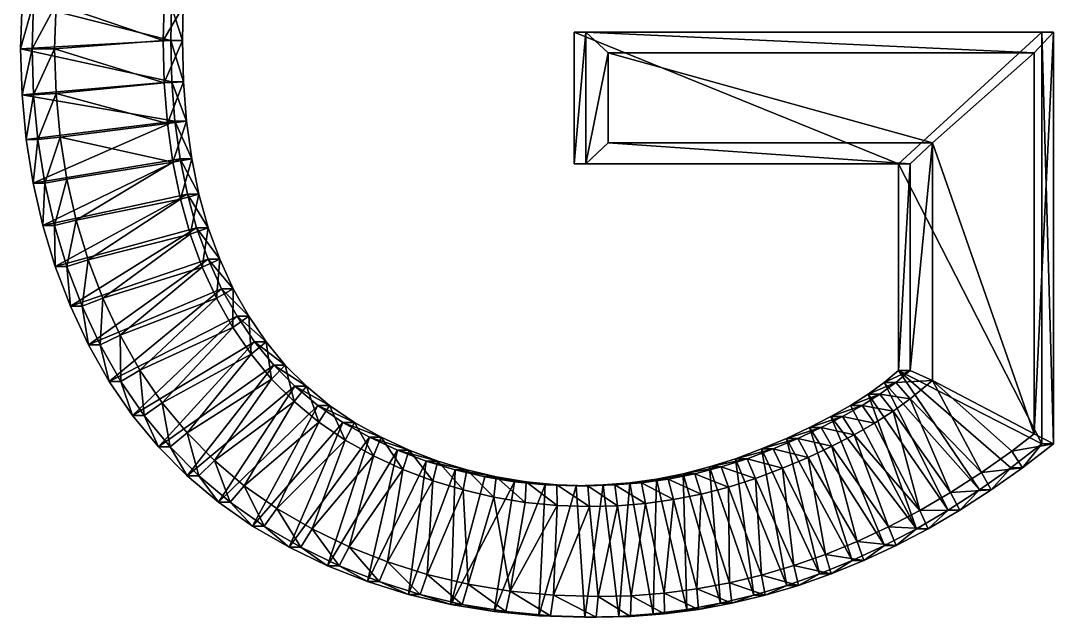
# Model space of a CAD drawing. Header units: metres. Extents: x -136 to 55, y -57 to 41.
# Drawn here: x -49.57 to -36.55, y 26.08 to 33.61 of the extents above; entities that cross this region are included whole.
import ezdxf

# ---------------------------------------------------------------- set-up
doc = ezdxf.new("R2010")
doc.units = ezdxf.units.M
doc.layers.get('0').update_dxf_attribs({"true_color": 0x57e057})

msp = doc.modelspace()

# ---------------------------------------------------------------- meshes
at = {"color": 74, "true_color": 0x58b11a}
mesh = msp.add_polyface(dxfattribs=at)
corners = [(-47.662, 32.838, 0.436), (-47.675, 33.361, 0.437), (-47.515, 32.838, 1.958), (-47.528, 33.361, 1.959), (-47.664, 33.79, 0.436), (-47.517, 33.79, 1.958), (-47.631, 34.21, 0.433), (-47.485, 34.21, 1.955), (-49.548, 33.834, 0.618), (-49.402, 33.834, 2.139), (-49.35, 34.402, 2.134), (-49.566, 33.256, 0.619), (-49.419, 33.256, 2.141), (-49.548, 32.675, 0.618), (-49.402, 32.675, 2.139), (-47.515, 32.838, 1.958), (-47.528, 33.361, 1.959), (-47.517, 33.79, 1.958), (-47.485, 34.21, 1.955), (-49.402, 33.834, 2.139), (-49.35, 34.402, 2.134), (-49.419, 33.256, 2.141), (-49.402, 32.675, 2.139), (-47.755, 32.824, 2.2), (-47.768, 33.361, 2.201), (-47.757, 33.803, 2.2), (-49.12, 33.818, 2.332), (-49.07, 34.369, 2.327), (-49.137, 33.256, 2.333), (-49.12, 32.691, 2.331)]
mesh.append_faces([[corners[k] for k in face] for face in [(4, 8, 6), (1, 8, 4), (0, 11, 1)]], dxfattribs={"vtx0": -1, "vtx1": -1, "color": 74})
mesh.append_faces([[corners[k] for k in face] for face in [(28, 23, 24), (26, 24, 25), (1, 11, 8), (0, 13, 11)]], dxfattribs={"vtx0": -1, "vtx2": -1, "color": 74})
mesh.append_faces([[corners[k] for k in face] for face in [(0, 1, 2), (1, 4, 3), (4, 6, 5), (8, 11, 9), (11, 13, 12), (2, 3, 15), (3, 5, 16), (5, 7, 17), (9, 12, 19), (12, 14, 21), (15, 16, 23), (16, 17, 24), (17, 18, 25), (19, 21, 26), (21, 22, 28)]], dxfattribs={"vtx1": -1, "color": 74})
mesh.append_faces([[corners[k] for k in face] for face in [(28, 29, 23), (26, 28, 24), (27, 26, 25)]], dxfattribs={"vtx1": -1, "vtx2": -1, "color": 74})
mesh.append_faces([[corners[k] for k in face] for face in [(1, 3, 2), (4, 5, 3), (6, 7, 5), (8, 9, 10), (11, 12, 9), (13, 14, 12), (3, 16, 15), (5, 17, 16), (7, 18, 17), (9, 19, 20), (12, 21, 19), (14, 22, 21), (16, 24, 23), (17, 25, 24), (19, 26, 27), (21, 28, 26), (22, 29, 28)]], dxfattribs={"vtx2": -1, "color": 74})
mesh = msp.add_polyface(dxfattribs=at)
corners = [(-40.557, 28.085, -0.248), (-40.886, 27.981, -0.216), (-40.411, 28.085, 1.273), (-40.74, 27.981, 1.305), (-41.218, 27.895, -0.184), (-41.071, 27.895, 1.337), (-41.551, 27.829, -0.152), (-41.405, 27.829, 1.369), (-43.341, 27.794, 0.02), (-43.718, 27.856, 0.056), (-43.194, 27.794, 1.542), (-43.572, 27.856, 1.578), (-44.09, 27.944, 0.092), (-43.944, 27.944, 1.614), (-44.456, 28.056, 0.127), (-44.309, 28.056, 1.649), (-42.589, 33.465, -0.052), (-42.442, 33.465, 1.469), (-36.552, 33.465, 0.902), (-42.589, 31.805, -0.052), (-42.442, 31.805, 1.469), (-38.503, 31.805, -0.446), (-40.411, 28.085, 1.273), (-40.74, 27.981, 1.305), (-41.071, 27.895, 1.337), (-41.405, 27.829, 1.369), (-43.194, 27.794, 1.542), (-43.572, 27.856, 1.578), (-43.944, 27.944, 1.614), (-44.309, 28.056, 1.649), (-42.442, 33.465, 1.469), (-36.552, 33.465, 0.902), (-42.442, 31.805, 1.469), (-38.356, 31.805, 1.076), (-40.305, 27.837, 1.483), (-40.647, 27.728, 1.516), (-43.991, 27.691, 1.838), (-44.373, 27.808, 1.874), (-42.16, 33.203, 1.661), (-42.16, 32.067, 1.661), (-38.356, 31.805, 1.076), (-38.074, 32.067, 1.268)]
mesh.append_faces([[corners[k] for k in face] for face in [(16, 21, 19)]], dxfattribs={"vtx0": -1, "color": 74})
mesh.append_faces([[corners[k] for k in face] for face in [(0, 1, 2), (1, 4, 3), (4, 6, 5), (8, 9, 10), (9, 12, 11), (12, 14, 13), (16, 19, 17), (19, 21, 20), (2, 3, 22), (3, 5, 23), (5, 7, 24), (10, 11, 26), (11, 13, 27), (13, 15, 28), (17, 20, 30), (20, 33, 32), (22, 23, 34), (23, 24, 35), (28, 29, 36), (30, 32, 38), (32, 40, 39)]], dxfattribs={"vtx1": -1, "color": 74})
mesh.append_faces([[corners[k] for k in face] for face in [(1, 3, 2), (4, 5, 3), (6, 7, 5), (9, 11, 10), (12, 13, 11), (14, 15, 13), (16, 17, 18), (19, 20, 17), (3, 23, 22), (5, 24, 23), (7, 25, 24), (11, 27, 26), (13, 28, 27), (15, 29, 28), (17, 30, 31), (20, 32, 30), (23, 35, 34), (29, 37, 36), (32, 39, 38), (38, 39, 41)]], dxfattribs={"vtx2": -1, "color": 74})
mesh = msp.add_polyface(dxfattribs=at)
corners = [(-38.503, 31.805, -0.446), (-38.503, 29.196, -0.446), (-38.356, 31.805, 1.076), (-38.356, 29.196, 1.076), (-38.682, 29.048, -0.428), (-38.535, 29.048, 1.093), (-38.884, 28.901, -0.409), (-38.737, 28.901, 1.112), (-39.108, 28.757, -0.387), (-38.962, 28.757, 1.134), (-36.699, 28.271, -0.619), (-36.699, 33.465, -0.619), (-36.552, 28.271, 0.902), (-36.552, 33.465, 0.902), (-42.589, 33.465, -0.052), (-42.442, 31.805, 1.469), (-38.356, 31.805, 1.076), (-38.356, 29.196, 1.076), (-38.535, 29.048, 1.093), (-38.737, 28.901, 1.112), (-38.962, 28.757, 1.134), (-36.552, 28.271, 0.902), (-36.552, 33.465, 0.902), (-42.442, 33.465, 1.469), (-42.442, 31.805, 1.469), (-38.074, 32.067, 1.268), (-38.074, 29.073, 1.268), (-38.355, 28.84, 1.295), (-38.57, 28.684, 1.316), (-36.792, 28.4, 1.144), (-36.792, 33.203, 1.144), (-42.442, 33.465, 1.469), (-42.16, 33.203, 1.661), (-42.16, 32.067, 1.661)]
mesh.append_faces([[corners[k] for k in face] for face in [(11, 0, 14), (10, 0, 11)]], dxfattribs={"vtx0": -1, "vtx1": -1, "color": 74})
mesh.append_faces([[corners[k] for k in face] for face in [(29, 25, 26), (10, 1, 0)]], dxfattribs={"vtx0": -1, "vtx2": -1, "color": 74})
mesh.append_faces([[corners[k] for k in face] for face in [(0, 1, 2), (1, 4, 3), (4, 6, 5), (6, 8, 7), (10, 11, 12), (11, 14, 13), (2, 3, 16), (3, 5, 17), (5, 7, 18), (7, 9, 19), (12, 13, 21), (13, 23, 22), (16, 17, 25), (17, 18, 26), (18, 19, 27), (19, 20, 28), (21, 22, 29), (22, 31, 30)]], dxfattribs={"vtx1": -1, "color": 74})
mesh.append_faces([[corners[k] for k in face] for face in [(30, 32, 25), (29, 30, 25)]], dxfattribs={"vtx1": -1, "vtx2": -1, "color": 74})
mesh.append_faces([[corners[k] for k in face] for face in [(1, 3, 2), (4, 5, 3), (6, 7, 5), (8, 9, 7), (11, 13, 12), (0, 2, 15), (3, 17, 16), (5, 18, 17), (7, 19, 18), (9, 20, 19), (13, 22, 21), (2, 16, 24), (17, 26, 25), (18, 27, 26), (19, 28, 27), (22, 30, 29), (31, 32, 30), (16, 25, 33)]], dxfattribs={"vtx2": -1, "color": 74})
mesh = msp.add_polyface(dxfattribs=at)
corners = [(-49.548, 32.675, 0.618), (-49.496, 32.109, 0.613), (-49.402, 32.675, 2.139), (-49.349, 32.109, 2.134), (-49.409, 31.56, 0.604), (-49.262, 31.56, 2.126), (-49.287, 31.027, 0.593), (-49.14, 31.027, 2.114), (-49.13, 30.509, 0.578), (-48.983, 30.509, 2.099), (-48.938, 30.008, 0.559), (-49.402, 32.675, 2.139), (-49.349, 32.109, 2.134), (-49.262, 31.56, 2.126), (-49.14, 31.027, 2.114), (-48.983, 30.509, 2.099), (-48.792, 30.008, 2.08), (-49.12, 32.691, 2.331), (-49.069, 32.142, 2.327), (-48.985, 31.61, 2.318), (-48.867, 31.094, 2.307), (-48.716, 30.594, 2.293), (-48.792, 30.008, 2.08), (-48.531, 30.11, 2.275), (-47.429, 30.918, 2.169), (-47.552, 31.359, 2.18), (-47.647, 31.824, 2.19), (-47.714, 32.312, 2.196), (-47.755, 32.824, 2.2), (-47.348, 30.998, 0.406), (-47.465, 31.421, 0.417), (-47.622, 32.341, 0.432), (-47.662, 32.838, 0.436), (-47.557, 31.868, 0.426)]
mesh.append_faces([[corners[k] for k in face] for face in [(8, 29, 10), (6, 30, 8), (31, 0, 32), (33, 4, 31)]], dxfattribs={"vtx0": -1, "vtx1": -1, "color": 74})
mesh.append_faces([[corners[k] for k in face] for face in [(18, 26, 27), (17, 27, 28), (31, 1, 0), (31, 4, 1), (33, 6, 4)]], dxfattribs={"vtx0": -1, "vtx2": -1, "color": 74})
mesh.append_faces([[corners[k] for k in face] for face in [(0, 1, 2), (1, 4, 3), (4, 6, 5), (6, 8, 7), (8, 10, 9), (2, 3, 11), (3, 5, 12), (5, 7, 13), (7, 9, 14), (9, 16, 15), (11, 12, 17), (12, 13, 18), (13, 14, 19), (14, 15, 20), (15, 22, 21)]], dxfattribs={"vtx1": -1, "color": 74})
mesh.append_faces([[corners[k] for k in face] for face in [(21, 23, 24), (20, 21, 25), (19, 20, 26), (18, 19, 26), (17, 18, 27)]], dxfattribs={"vtx1": -1, "vtx2": -1, "color": 74})
mesh.append_faces([[corners[k] for k in face] for face in [(1, 3, 2), (4, 5, 3), (6, 7, 5), (8, 9, 7), (3, 12, 11), (5, 13, 12), (7, 14, 13), (9, 15, 14), (12, 18, 17), (13, 19, 18), (14, 20, 19), (15, 21, 20)]], dxfattribs={"vtx2": -1, "color": 74})
mesh = msp.add_polyface(dxfattribs=at)
corners = [(-47.034, 30.228, 0.376), (-47.204, 30.6, 0.392), (-46.887, 30.228, 1.897), (-47.057, 30.6, 1.913), (-47.348, 30.998, 0.406), (-47.201, 30.998, 1.927), (-47.465, 31.421, 0.417), (-47.319, 31.421, 1.939), (-47.557, 31.868, 0.426), (-47.41, 31.868, 1.947), (-47.622, 32.341, 0.432), (-47.476, 32.341, 1.954), (-47.662, 32.838, 0.436), (-47.515, 32.838, 1.958), (-46.887, 30.228, 1.897), (-47.057, 30.6, 1.913), (-47.201, 30.998, 1.927), (-47.319, 31.421, 1.939), (-47.41, 31.868, 1.947), (-47.476, 32.341, 1.954), (-47.515, 32.838, 1.958), (-47.099, 30.108, 2.137), (-47.278, 30.501, 2.154), (-47.429, 30.918, 2.169), (-47.552, 31.359, 2.18), (-47.647, 31.824, 2.19), (-47.714, 32.312, 2.196), (-47.755, 32.824, 2.2), (-48.531, 30.11, 2.275), (-48.716, 30.594, 2.293), (-48.867, 31.094, 2.307), (-48.938, 30.008, 0.559), (-49.13, 30.509, 0.578), (-49.287, 31.027, 0.593)]
mesh.append_faces([[corners[k] for k in face] for face in [(28, 22, 23), (29, 23, 24), (30, 24, 25), (31, 4, 1), (32, 6, 4)]], dxfattribs={"vtx0": -1, "vtx2": -1, "color": 74})
mesh.append_faces([[corners[k] for k in face] for face in [(0, 1, 2), (1, 4, 3), (4, 6, 5), (6, 8, 7), (8, 10, 9), (10, 12, 11), (2, 3, 14), (3, 5, 15), (5, 7, 16), (7, 9, 17), (9, 11, 18), (11, 13, 19), (14, 15, 21), (15, 16, 22), (16, 17, 23), (17, 18, 24), (18, 19, 25), (19, 20, 26)]], dxfattribs={"vtx1": -1, "color": 74})
mesh.append_faces([[corners[k] for k in face] for face in [(8, 6, 33)]], dxfattribs={"vtx1": -1, "vtx2": -1, "color": 74})
mesh.append_faces([[corners[k] for k in face] for face in [(1, 3, 2), (4, 5, 3), (6, 7, 5), (8, 9, 7), (10, 11, 9), (12, 13, 11), (3, 15, 14), (5, 16, 15), (7, 17, 16), (9, 18, 17), (11, 19, 18), (13, 20, 19), (15, 22, 21), (16, 23, 22), (17, 24, 23), (18, 25, 24), (19, 26, 25), (20, 27, 26)]], dxfattribs={"vtx2": -1, "color": 74})
mesh = msp.add_polyface(dxfattribs=at)
corners = [(-46.62, 29.56, 0.336), (-46.473, 29.56, 1.857), (-46.231, 29.266, 1.834), (-46.839, 29.881, 0.357), (-46.692, 29.881, 1.878), (-47.034, 30.228, 0.376), (-46.887, 30.228, 1.897), (-48.938, 30.008, 0.559), (-48.792, 30.008, 2.08), (-48.983, 30.509, 2.099), (-48.712, 29.522, 0.537), (-48.565, 29.522, 2.059), (-48.451, 29.061, 0.512), (-48.304, 29.061, 2.034), (-46.473, 29.56, 1.857), (-46.692, 29.881, 1.878), (-46.887, 30.228, 1.897), (-48.792, 30.008, 2.08), (-48.983, 30.509, 2.099), (-48.565, 29.522, 2.059), (-48.304, 29.061, 2.034), (-46.661, 29.402, 2.095), (-46.403, 29.09, 2.07), (-46.893, 29.742, 2.117), (-47.099, 30.108, 2.137), (-48.531, 30.11, 2.275), (-48.716, 30.594, 2.293), (-48.312, 29.643, 2.254), (-48.062, 29.2, 2.23), (-47.781, 28.79, 2.203), (-47.278, 30.501, 2.154), (-47.829, 28.235, 0.452), (-46.377, 29.266, 0.312), (-48.157, 28.632, 0.484), (-47.204, 30.6, 0.392)]
mesh.append_faces([[corners[k] for k in face] for face in [(12, 3, 33), (10, 5, 12), (7, 34, 10)]], dxfattribs={"vtx0": -1, "vtx1": -1, "color": 74})
mesh.append_faces([[corners[k] for k in face] for face in [(29, 21, 23), (28, 23, 24), (27, 24, 30), (31, 0, 32), (33, 3, 0), (12, 5, 3), (10, 34, 5)]], dxfattribs={"vtx0": -1, "vtx2": -1, "color": 74})
mesh.append_faces([[corners[k] for k in face] for face in [(0, 3, 1), (3, 5, 4), (7, 10, 8), (10, 12, 11), (1, 4, 14), (4, 6, 15), (8, 11, 17), (11, 13, 19), (14, 15, 21), (15, 16, 23), (17, 19, 25), (19, 20, 27)]], dxfattribs={"vtx1": -1, "color": 74})
mesh.append_faces([[corners[k] for k in face] for face in [(28, 29, 23), (27, 28, 24), (25, 27, 30)]], dxfattribs={"vtx1": -1, "vtx2": -1, "color": 74})
mesh.append_faces([[corners[k] for k in face] for face in [(0, 1, 2), (3, 4, 1), (5, 6, 4), (7, 8, 9), (10, 11, 8), (12, 13, 11), (4, 15, 14), (6, 16, 15), (8, 17, 18), (11, 19, 17), (13, 20, 19), (14, 21, 22), (15, 23, 21), (16, 24, 23), (17, 25, 26), (19, 27, 25), (20, 28, 27)]], dxfattribs={"vtx2": -1, "color": 74})
mesh = msp.add_polyface(dxfattribs=at)
corners = [(-48.451, 29.061, 0.512), (-48.157, 28.632, 0.484), (-48.304, 29.061, 2.034), (-48.01, 28.632, 2.005), (-47.829, 28.235, 0.452), (-47.682, 28.235, 1.974), (-47.468, 27.87, 0.417), (-47.321, 27.87, 1.939), (-47.073, 27.537, 0.379), (-46.926, 27.537, 1.901), (-46.645, 27.236, 0.338), (-46.498, 27.236, 1.86), (-46.183, 26.968, 0.294), (-48.304, 29.061, 2.034), (-48.01, 28.632, 2.005), (-47.682, 28.235, 1.974), (-47.321, 27.87, 1.939), (-46.926, 27.537, 1.901), (-46.498, 27.236, 1.86), (-48.062, 29.2, 2.23), (-47.781, 28.79, 2.203), (-47.468, 28.411, 2.172), (-47.124, 28.063, 2.139), (-46.747, 27.745, 2.103), (-46.337, 27.458, 2.063), (-46.119, 28.805, 2.042), (-46.403, 29.09, 2.07), (-46.661, 29.402, 2.095), (-45.82, 28.758, 0.259), (-46.111, 28.999, 0.287), (-46.377, 29.266, 0.312), (-46.62, 29.56, 0.336)]
mesh.append_faces([[corners[k] for k in face] for face in [(8, 28, 10), (6, 29, 8), (4, 30, 6), (1, 31, 4)]], dxfattribs={"vtx0": -1, "vtx1": -1, "color": 74})
mesh.append_faces([[corners[k] for k in face] for face in [(22, 25, 26), (21, 26, 27), (6, 30, 29)]], dxfattribs={"vtx0": -1, "vtx2": -1, "color": 74})
mesh.append_faces([[corners[k] for k in face] for face in [(0, 1, 2), (1, 4, 3), (4, 6, 5), (6, 8, 7), (8, 10, 9), (10, 12, 11), (2, 3, 13), (3, 5, 14), (5, 7, 15), (7, 9, 16), (9, 11, 17), (13, 14, 19), (14, 15, 20), (15, 16, 21), (16, 17, 22), (17, 18, 23)]], dxfattribs={"vtx1": -1, "color": 74})
mesh.append_faces([[corners[k] for k in face] for face in [(22, 23, 25), (21, 22, 26), (20, 21, 27)]], dxfattribs={"vtx1": -1, "vtx2": -1, "color": 74})
mesh.append_faces([[corners[k] for k in face] for face in [(1, 3, 2), (4, 5, 3), (6, 7, 5), (8, 9, 7), (10, 11, 9), (3, 14, 13), (5, 15, 14), (7, 16, 15), (9, 17, 16), (11, 18, 17), (14, 20, 19), (15, 21, 20), (16, 22, 21), (17, 23, 22), (18, 24, 23)]], dxfattribs={"vtx2": -1, "color": 74})
mesh = msp.add_polyface(dxfattribs=at)
corners = [(-44.456, 28.056, 0.127), (-44.815, 28.193, 0.162), (-44.309, 28.056, 1.649), (-44.668, 28.193, 1.683), (-45.168, 28.355, 0.196), (-45.021, 28.355, 1.717), (-45.506, 28.543, 0.229), (-45.36, 28.543, 1.75), (-45.82, 28.758, 0.259), (-45.674, 28.758, 1.78), (-46.111, 28.999, 0.287), (-45.964, 28.999, 1.808), (-46.377, 29.266, 0.312), (-46.231, 29.266, 1.834), (-46.62, 29.56, 0.336), (-44.309, 28.056, 1.649), (-44.668, 28.193, 1.683), (-45.021, 28.355, 1.717), (-45.36, 28.543, 1.75), (-45.674, 28.758, 1.78), (-45.964, 28.999, 1.808), (-46.231, 29.266, 1.834), (-46.473, 29.56, 1.857), (-46.473, 29.56, 1.857), (-44.748, 27.951, 1.911), (-45.118, 28.121, 1.946), (-45.475, 28.32, 1.981), (-45.81, 28.548, 2.013), (-46.119, 28.805, 2.042), (-46.403, 29.09, 2.07), (-46.337, 27.458, 2.063), (-46.747, 27.745, 2.103), (-46.645, 27.236, 0.338), (-47.073, 27.537, 0.379)]
mesh.append_faces([[corners[k] for k in face] for face in [(30, 26, 27), (31, 27, 28), (32, 8, 6), (33, 10, 8)]], dxfattribs={"vtx0": -1, "vtx2": -1, "color": 74})
mesh.append_faces([[corners[k] for k in face] for face in [(0, 1, 2), (1, 4, 3), (4, 6, 5), (6, 8, 7), (8, 10, 9), (10, 12, 11), (12, 14, 13), (2, 3, 15), (3, 5, 16), (5, 7, 17), (7, 9, 18), (9, 11, 19), (11, 13, 20), (13, 22, 21), (16, 17, 24), (17, 18, 25), (18, 19, 26), (19, 20, 27), (20, 21, 28), (21, 23, 29)]], dxfattribs={"vtx1": -1, "color": 74})
mesh.append_faces([[corners[k] for k in face] for face in [(1, 3, 2), (4, 5, 3), (6, 7, 5), (8, 9, 7), (10, 11, 9), (12, 13, 11), (3, 16, 15), (5, 17, 16), (7, 18, 17), (9, 19, 18), (11, 20, 19), (13, 21, 20), (22, 23, 21), (17, 25, 24), (18, 26, 25), (19, 27, 26), (20, 28, 27), (21, 29, 28)]], dxfattribs={"vtx2": -1, "color": 74})
mesh = msp.add_polyface(dxfattribs=at)
corners = [(-39.108, 28.757, -0.387), (-39.355, 28.616, -0.364), (-38.962, 28.757, 1.134), (-39.209, 28.616, 1.158), (-39.624, 28.477, -0.338), (-39.478, 28.477, 1.184), (-39.916, 28.341, -0.31), (-39.77, 28.341, 1.212), (-40.23, 28.208, -0.279), (-40.084, 28.208, 1.242), (-40.557, 28.085, -0.248), (-36.699, 28.271, -0.619), (-36.552, 28.271, 0.902), (-36.942, 27.971, 0.939), (-38.962, 28.757, 1.134), (-39.209, 28.616, 1.158), (-39.478, 28.477, 1.184), (-39.77, 28.341, 1.212), (-40.084, 28.208, 1.242), (-40.411, 28.085, 1.273), (-36.552, 28.271, 0.902), (-36.942, 27.971, 0.939), (-38.806, 28.533, 1.338), (-38.57, 28.684, 1.316), (-39.063, 28.386, 1.363), (-39.342, 28.242, 1.39), (-39.643, 28.102, 1.419), (-37.075, 28.182, 1.172), (-36.792, 28.4, 1.144), (-38.074, 29.073, 1.268), (-37.459, 27.91, 1.209), (-38.355, 28.84, 1.295), (-37.846, 27.661, 1.246), (-38.236, 27.433, 1.283), (-37.088, 27.971, -0.582), (-38.503, 29.196, -0.446), (-37.481, 27.693, -0.544), (-38.682, 29.048, -0.428), (-37.877, 27.437, -0.506), (-38.884, 28.901, -0.409), (-38.277, 27.203, -0.467)]
mesh.append_faces([[corners[k] for k in face] for face in [(34, 35, 11), (36, 35, 34)]], dxfattribs={"vtx0": -1, "vtx1": -1, "color": 74})
mesh.append_faces([[corners[k] for k in face] for face in [(30, 29, 31), (32, 31, 23), (33, 23, 22), (36, 37, 35), (38, 39, 37), (40, 0, 39), (40, 1, 0)]], dxfattribs={"vtx0": -1, "vtx2": -1, "color": 74})
mesh.append_faces([[corners[k] for k in face] for face in [(0, 1, 2), (1, 4, 3), (4, 6, 5), (6, 8, 7), (8, 10, 9), (2, 3, 14), (3, 5, 15), (5, 7, 16), (7, 9, 17), (9, 19, 18), (14, 15, 22), (15, 16, 24), (16, 17, 25), (17, 18, 26), (21, 20, 27)]], dxfattribs={"vtx1": -1, "color": 74})
mesh.append_faces([[corners[k] for k in face] for face in [(27, 28, 29), (30, 27, 29), (32, 30, 31)]], dxfattribs={"vtx1": -1, "vtx2": -1, "color": 74})
mesh.append_faces([[corners[k] for k in face] for face in [(1, 3, 2), (4, 5, 3), (6, 7, 5), (8, 9, 7), (11, 12, 13), (3, 15, 14), (5, 16, 15), (7, 17, 16), (9, 18, 17), (12, 20, 21), (14, 22, 23), (15, 24, 22), (16, 25, 24), (17, 26, 25), (20, 28, 27)]], dxfattribs={"vtx2": -1, "color": 74})
mesh = msp.add_polyface(dxfattribs=at)
corners = [(-39.088, 26.801, -0.389), (-38.941, 26.801, 1.132), (-39.351, 26.634, 1.172), (-38.681, 26.991, -0.429), (-38.534, 26.991, 1.093), (-38.277, 27.203, -0.467), (-38.131, 27.203, 1.054), (-37.877, 27.437, -0.506), (-37.731, 27.437, 1.015), (-37.481, 27.693, -0.544), (-37.334, 27.693, 0.977), (-37.088, 27.971, -0.582), (-36.942, 27.971, 0.939), (-36.699, 28.271, -0.619), (-38.941, 26.801, 1.132), (-39.351, 26.634, 1.172), (-38.534, 26.991, 1.093), (-38.131, 27.203, 1.054), (-37.731, 27.437, 1.015), (-37.334, 27.693, 0.977), (-36.942, 27.971, 0.939), (-36.552, 28.271, 0.902), (-39.024, 27.042, 1.359), (-38.629, 27.226, 1.321), (-38.236, 27.433, 1.283), (-37.846, 27.661, 1.246), (-37.459, 27.91, 1.209), (-37.075, 28.182, 1.172), (-38.57, 28.684, 1.316), (-38.806, 28.533, 1.338), (-39.063, 28.386, 1.363), (-39.342, 28.242, 1.39), (-38.682, 29.048, -0.428), (-38.884, 28.901, -0.409), (-39.355, 28.616, -0.364)]
mesh.append_faces([[corners[k] for k in face] for face in [(7, 32, 9), (5, 33, 7), (3, 34, 5)]], dxfattribs={"vtx0": -1, "vtx1": -1, "color": 74})
mesh.append_faces([[corners[k] for k in face] for face in [(24, 29, 30), (23, 30, 31)]], dxfattribs={"vtx0": -1, "vtx2": -1, "color": 74})
mesh.append_faces([[corners[k] for k in face] for face in [(0, 3, 1), (3, 5, 4), (5, 7, 6), (7, 9, 8), (9, 11, 10), (11, 13, 12), (1, 4, 14), (4, 6, 16), (6, 8, 17), (8, 10, 18), (10, 12, 19), (12, 21, 20), (14, 16, 22), (16, 17, 23), (17, 18, 24), (18, 19, 25), (19, 20, 26)]], dxfattribs={"vtx1": -1, "color": 74})
mesh.append_faces([[corners[k] for k in face] for face in [(24, 25, 28), (23, 24, 30), (22, 23, 31)]], dxfattribs={"vtx1": -1, "vtx2": -1, "color": 74})
mesh.append_faces([[corners[k] for k in face] for face in [(0, 1, 2), (3, 4, 1), (5, 6, 4), (7, 8, 6), (9, 10, 8), (11, 12, 10), (1, 14, 15), (4, 16, 14), (6, 17, 16), (8, 18, 17), (10, 19, 18), (12, 20, 19), (16, 23, 22), (17, 24, 23), (18, 25, 24), (19, 26, 25), (20, 27, 26)]], dxfattribs={"vtx2": -1, "color": 74})
mesh = msp.add_polyface(dxfattribs=at)
corners = [(-46.183, 26.968, 0.294), (-46.036, 26.968, 1.815), (-46.498, 27.236, 1.86), (-45.697, 26.734, 0.247), (-45.55, 26.734, 1.768), (-45.195, 26.535, 0.199), (-45.049, 26.535, 1.72), (-44.678, 26.373, 0.149), (-44.532, 26.373, 1.67), (-44.146, 26.247, 0.098), (-46.498, 27.236, 1.86), (-46.036, 26.968, 1.815), (-45.55, 26.734, 1.768), (-45.049, 26.535, 1.72), (-44.532, 26.373, 1.67), (-44.309, 28.056, 1.649), (-44.668, 28.193, 1.683), (-44.373, 27.808, 1.874), (-44.748, 27.951, 1.911), (-46.337, 27.458, 2.063), (-45.893, 27.2, 2.021), (-45.425, 26.974, 1.976), (-44.941, 26.783, 1.929), (-44.442, 26.626, 1.881), (-45.118, 28.121, 1.946), (-45.475, 28.32, 1.981), (-46.747, 27.745, 2.103), (-45.81, 28.548, 2.013), (-44.456, 28.056, 0.127), (-44.815, 28.193, 0.162), (-45.168, 28.355, 0.196), (-45.506, 28.543, 0.229), (-46.645, 27.236, 0.338)]
mesh.append_faces([[corners[k] for k in face] for face in [(5, 28, 7), (3, 29, 5), (0, 30, 3), (32, 31, 0)]], dxfattribs={"vtx0": -1, "vtx1": -1, "color": 74})
mesh.append_faces([[corners[k] for k in face] for face in [(22, 17, 18), (21, 18, 24), (20, 24, 25), (5, 29, 28), (3, 30, 29), (0, 31, 30)]], dxfattribs={"vtx0": -1, "vtx2": -1, "color": 74})
mesh.append_faces([[corners[k] for k in face] for face in [(0, 3, 1), (3, 5, 4), (5, 7, 6), (7, 9, 8), (2, 1, 10), (1, 4, 11), (4, 6, 12), (6, 8, 13), (15, 16, 17), (10, 11, 19), (11, 12, 20), (12, 13, 21), (13, 14, 22)]], dxfattribs={"vtx1": -1, "color": 74})
mesh.append_faces([[corners[k] for k in face] for face in [(22, 23, 17), (21, 22, 18), (20, 21, 24), (19, 20, 25), (26, 19, 27)]], dxfattribs={"vtx1": -1, "vtx2": -1, "color": 74})
mesh.append_faces([[corners[k] for k in face] for face in [(0, 1, 2), (3, 4, 1), (5, 6, 4), (7, 8, 6), (1, 11, 10), (4, 12, 11), (6, 13, 12), (8, 14, 13), (16, 18, 17), (11, 20, 19), (12, 21, 20), (13, 22, 21), (14, 23, 22)]], dxfattribs={"vtx2": -1, "color": 74})
mesh = msp.add_polyface(dxfattribs=at)
corners = [(-40.557, 28.085, -0.248), (-40.411, 28.085, 1.273), (-40.084, 28.208, 1.242), (-40.328, 26.365, -0.27), (-40.182, 26.365, 1.251), (-40.602, 26.264, 1.292), (-39.912, 26.488, -0.31), (-39.765, 26.488, 1.211), (-39.498, 26.634, -0.35), (-39.351, 26.634, 1.172), (-39.088, 26.801, -0.389), (-40.411, 28.085, 1.273), (-40.084, 28.208, 1.242), (-40.602, 26.264, 1.292), (-40.182, 26.365, 1.251), (-39.765, 26.488, 1.211), (-39.351, 26.634, 1.172), (-38.941, 26.801, 1.132), (-39.966, 27.964, 1.45), (-39.643, 28.102, 1.419), (-40.305, 27.837, 1.483), (-40.635, 26.52, 1.514), (-40.228, 26.618, 1.475), (-39.824, 26.737, 1.436), (-39.423, 26.879, 1.398), (-38.941, 26.801, 1.132), (-39.024, 27.042, 1.359), (-39.342, 28.242, 1.39), (-40.647, 27.728, 1.516), (-38.681, 26.991, -0.429), (-39.624, 28.477, -0.338), (-39.355, 28.616, -0.364), (-39.916, 28.341, -0.31), (-40.23, 28.208, -0.279)]
mesh.append_faces([[corners[k] for k in face] for face in [(10, 30, 29), (8, 32, 10), (6, 33, 8), (3, 0, 6)]], dxfattribs={"vtx0": -1, "vtx1": -1, "color": 74})
mesh.append_faces([[corners[k] for k in face] for face in [(26, 27, 19), (24, 19, 18), (23, 18, 20), (22, 20, 28), (29, 30, 31), (10, 32, 30), (8, 33, 32), (6, 0, 33)]], dxfattribs={"vtx0": -1, "vtx2": -1, "color": 74})
mesh.append_faces([[corners[k] for k in face] for face in [(3, 6, 4), (6, 8, 7), (8, 10, 9), (5, 4, 13), (4, 7, 14), (7, 9, 15), (9, 17, 16), (12, 11, 18), (13, 14, 21), (14, 15, 22), (15, 16, 23), (16, 25, 24)]], dxfattribs={"vtx1": -1, "color": 74})
mesh.append_faces([[corners[k] for k in face] for face in [(24, 26, 19), (23, 24, 18), (22, 23, 20)]], dxfattribs={"vtx1": -1, "vtx2": -1, "color": 74})
mesh.append_faces([[corners[k] for k in face] for face in [(0, 1, 2), (3, 4, 5), (6, 7, 4), (8, 9, 7), (1, 11, 12), (4, 14, 13), (7, 15, 14), (9, 16, 15), (12, 18, 19), (11, 20, 18), (14, 22, 21), (15, 23, 22), (16, 24, 23), (25, 26, 24)]], dxfattribs={"vtx2": -1, "color": 74})
mesh = msp.add_polyface(dxfattribs=at)
corners = [(-41.551, 27.829, -0.152), (-41.887, 27.782, -0.12), (-41.405, 27.829, 1.369), (-41.741, 27.782, 1.402), (-42.226, 27.754, -0.087), (-42.079, 27.754, 1.434), (-42.566, 27.744, -0.054), (-42.42, 27.744, 1.467), (-42.957, 27.757, -0.017), (-42.81, 27.757, 1.505), (-43.341, 27.794, 0.02), (-43.194, 27.794, 1.542), (-41.405, 27.829, 1.369), (-41.741, 27.782, 1.402), (-42.079, 27.754, 1.434), (-42.42, 27.744, 1.467), (-42.81, 27.757, 1.505), (-43.194, 27.794, 1.542), (-41.071, 27.895, 1.337), (-40.992, 27.64, 1.549), (-40.647, 27.728, 1.516), (-41.34, 27.571, 1.582), (-41.691, 27.521, 1.616), (-42.044, 27.492, 1.65), (-42.399, 27.482, 1.684), (-42.806, 27.495, 1.723), (-43.207, 27.534, 1.762), (-43.572, 27.856, 1.578), (-43.602, 27.599, 1.8), (-43.944, 27.944, 1.614), (-43.991, 27.691, 1.838), (-44.442, 26.626, 1.881), (-44.373, 27.808, 1.874), (-40.328, 26.365, -0.27), (-40.886, 27.981, -0.216), (-40.557, 28.085, -0.248), (-40.748, 26.264, -0.23), (-41.218, 27.895, -0.184), (-44.678, 26.373, 0.149), (-44.456, 28.056, 0.127), (-44.09, 27.944, 0.092)]
mesh.append_faces([[corners[k] for k in face] for face in [(31, 30, 32), (33, 34, 35), (36, 37, 34), (38, 39, 40)]], dxfattribs={"vtx0": -1, "vtx2": -1, "color": 74})
mesh.append_faces([[corners[k] for k in face] for face in [(0, 1, 2), (1, 4, 3), (4, 6, 5), (6, 8, 7), (8, 10, 9), (2, 3, 12), (3, 5, 13), (5, 7, 14), (7, 9, 15), (9, 11, 16), (18, 12, 19), (12, 13, 21), (13, 14, 22), (14, 15, 23), (15, 16, 24), (16, 17, 25), (17, 27, 26), (27, 29, 28)]], dxfattribs={"vtx1": -1, "color": 74})
mesh.append_faces([[corners[k] for k in face] for face in [(1, 3, 2), (4, 5, 3), (6, 7, 5), (8, 9, 7), (10, 11, 9), (3, 13, 12), (5, 14, 13), (7, 15, 14), (9, 16, 15), (11, 17, 16), (18, 19, 20), (12, 21, 19), (13, 22, 21), (14, 23, 22), (15, 24, 23), (16, 25, 24), (17, 26, 25), (27, 28, 26), (29, 30, 28)]], dxfattribs={"vtx2": -1, "color": 74})
mesh = msp.add_polyface(dxfattribs=at)
corners = [(-42.026, 26.096, -0.106), (-41.88, 26.096, 1.415), (-42.312, 26.085, 1.457), (-41.597, 26.129, -0.148), (-41.451, 26.129, 1.374), (-41.171, 26.185, -0.189), (-41.025, 26.185, 1.333), (-40.748, 26.264, -0.23), (-40.602, 26.264, 1.292), (-40.328, 26.365, -0.27), (-42.312, 26.085, 1.457), (-41.88, 26.096, 1.415), (-41.451, 26.129, 1.374), (-41.025, 26.185, 1.333), (-40.602, 26.264, 1.292), (-42.29, 26.347, 1.674), (-41.872, 26.358, 1.634), (-41.457, 26.39, 1.594), (-41.044, 26.444, 1.554), (-40.635, 26.52, 1.514), (-40.228, 26.618, 1.475), (-40.647, 27.728, 1.516), (-40.992, 27.64, 1.549), (-41.34, 27.571, 1.582), (-41.691, 27.521, 1.616), (-42.044, 27.492, 1.65), (-42.399, 27.482, 1.684), (-40.886, 27.981, -0.216), (-41.218, 27.895, -0.184), (-41.551, 27.829, -0.152), (-41.887, 27.782, -0.12), (-42.226, 27.754, -0.087), (-42.458, 26.085, -0.065)]
mesh.append_faces([[corners[k] for k in face] for face in [(7, 27, 9), (5, 28, 7), (3, 29, 5), (0, 30, 3), (32, 31, 0)]], dxfattribs={"vtx0": -1, "vtx1": -1, "color": 74})
mesh.append_faces([[corners[k] for k in face] for face in [(19, 21, 22), (18, 22, 23), (17, 23, 24), (16, 24, 25), (15, 25, 26), (5, 29, 28), (3, 30, 29), (0, 31, 30)]], dxfattribs={"vtx0": -1, "vtx2": -1, "color": 74})
mesh.append_faces([[corners[k] for k in face] for face in [(0, 3, 1), (3, 5, 4), (5, 7, 6), (7, 9, 8), (2, 1, 10), (1, 4, 11), (4, 6, 12), (6, 8, 13), (10, 11, 15), (11, 12, 16), (12, 13, 17), (13, 14, 18)]], dxfattribs={"vtx1": -1, "color": 74})
mesh.append_faces([[corners[k] for k in face] for face in [(19, 20, 21), (18, 19, 22), (17, 18, 23), (16, 17, 24), (15, 16, 25)]], dxfattribs={"vtx1": -1, "vtx2": -1, "color": 74})
mesh.append_faces([[corners[k] for k in face] for face in [(0, 1, 2), (3, 4, 1), (5, 6, 4), (7, 8, 6), (1, 11, 10), (4, 12, 11), (6, 13, 12), (8, 14, 13), (11, 16, 15), (12, 17, 16), (13, 18, 17), (14, 19, 18)]], dxfattribs={"vtx2": -1, "color": 74})
mesh = msp.add_polyface(dxfattribs=at)
corners = [(-44.146, 26.247, 0.098), (-44, 26.247, 1.619), (-44.532, 26.373, 1.67), (-43.599, 26.157, 0.045), (-43.452, 26.157, 1.566), (-43.036, 26.103, -0.009), (-42.89, 26.103, 1.512), (-42.458, 26.085, -0.065), (-42.312, 26.085, 1.457), (-42.026, 26.096, -0.106), (-44.532, 26.373, 1.67), (-44, 26.247, 1.619), (-43.452, 26.157, 1.566), (-42.89, 26.103, 1.512), (-42.312, 26.085, 1.457), (-44.442, 26.626, 1.881), (-43.928, 26.504, 1.832), (-43.398, 26.417, 1.78), (-42.852, 26.364, 1.728), (-42.29, 26.347, 1.674), (-42.399, 27.482, 1.684), (-42.806, 27.495, 1.723), (-43.207, 27.534, 1.762), (-43.602, 27.599, 1.8), (-43.991, 27.691, 1.838), (-42.566, 27.744, -0.054), (-42.226, 27.754, -0.087), (-42.957, 27.757, -0.017), (-43.341, 27.794, 0.02), (-43.718, 27.856, 0.056), (-44.09, 27.944, 0.092), (-44.678, 26.373, 0.149)]
mesh.append_faces([[corners[k] for k in face] for face in [(5, 25, 7), (3, 27, 5), (0, 28, 3), (31, 30, 0)]], dxfattribs={"vtx0": -1, "vtx1": -1, "color": 74})
mesh.append_faces([[corners[k] for k in face] for face in [(18, 20, 21), (17, 21, 22), (17, 22, 23), (16, 23, 24), (7, 25, 26), (5, 27, 25), (3, 28, 27), (0, 29, 28), (0, 30, 29)]], dxfattribs={"vtx0": -1, "vtx2": -1, "color": 74})
mesh.append_faces([[corners[k] for k in face] for face in [(0, 3, 1), (3, 5, 4), (5, 7, 6), (7, 9, 8), (2, 1, 10), (1, 4, 11), (4, 6, 12), (6, 8, 13), (10, 11, 15), (11, 12, 16), (12, 13, 17), (13, 14, 18)]], dxfattribs={"vtx1": -1, "color": 74})
mesh.append_faces([[corners[k] for k in face] for face in [(18, 19, 20), (17, 18, 21), (16, 17, 23), (15, 16, 24)]], dxfattribs={"vtx1": -1, "vtx2": -1, "color": 74})
mesh.append_faces([[corners[k] for k in face] for face in [(0, 1, 2), (3, 4, 1), (5, 6, 4), (7, 8, 6), (1, 11, 10), (4, 12, 11), (6, 13, 12), (8, 14, 13), (11, 16, 15), (12, 17, 16), (13, 18, 17), (14, 19, 18)]], dxfattribs={"vtx2": -1, "color": 74})

doc.saveas('drawing.dxf')
